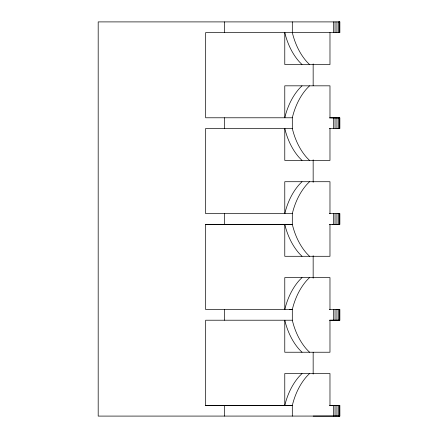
<?xml version="1.0" encoding="UTF-8"?>
<svg xmlns="http://www.w3.org/2000/svg" width="438" height="438" viewBox="0 0 438 438"><rect width="100%" height="100%" fill="white"/><g stroke="black" fill="none" stroke-linecap="round" stroke-linejoin="round"><path stroke-width="0.66" d="M309.518 256.29L306.731 253.432A63.264 44.731 90 0 1 292.31 224.327L205.674 224.327L205.674 309.556L292.305 309.562A63.264 44.731 90 0 1 306.731 280.457L309.518 277.599M224.508 416.095L224.508 405.539L205.674 405.44L205.674 320.211L292.305 320.216A63.225 44.709 90 0 0 306.72 349.354L309.524 352.234M224.508 320.211L224.508 309.556M224.508 224.327L224.508 213.673M224.508 128.438L224.508 117.784M224.508 32.554L224.508 21.9M292.305 416.1L292.305 405.544A63.329 44.78 90 0 1 306.731 376.428L309.54 373.543M292.305 320.216L292.305 309.562L289.43 309.562M309.518 181.715L306.731 184.573A63.264 44.731 90 0 0 292.31 213.673L292.31 224.327L205.674 224.327M309.518 160.407L306.731 157.549A63.264 44.731 90 0 1 292.31 128.444L292.31 117.789A63.264 44.731 90 0 1 306.731 88.684L309.518 85.826M292.31 21.905L292.31 32.56A63.264 44.731 90 0 0 306.731 61.659L309.518 64.517M313.159 374.079L313.159 352.261M313.159 278.19L313.159 255.693M313.159 182.307L313.159 159.804M313.159 85.738L313.159 63.921M329.973 309.562L329.973 277.599L284.777 277.599L284.777 309.562A63.264 44.731 90 0 1 299.198 280.457L301.985 277.599M329.973 224.327L329.973 256.29L284.777 256.29L284.777 224.327A63.264 44.731 90 0 0 299.198 253.432L301.985 256.29M329.973 213.673L329.973 181.715L284.777 181.715L284.777 213.678A63.264 44.731 90 0 1 299.198 184.573L301.985 181.715M329.978 128.444L329.973 160.407L284.777 160.407L284.777 128.444A63.264 44.731 90 0 0 299.198 157.549L301.985 160.407M329.978 32.56L329.978 64.523L284.777 64.523L284.777 32.56A63.264 44.731 90 0 0 299.198 61.659L301.985 64.517M301.985 85.826L299.198 88.684A63.264 44.731 90 0 0 284.777 117.789L284.777 85.826L329.978 85.826L329.978 117.789L339.8 117.921L339.8 128.444L329.305 128.444M302.006 373.543L299.198 376.428A63.329 44.78 90 0 0 284.771 405.544L284.771 373.543L329.973 373.543L329.973 405.5L339.8 405.462L339.811 416.067L98.189 416.095L98.189 21.9L339.8 21.905L339.8 32.554L205.674 32.554L205.674 117.784L292.31 117.789M313.159 416.1L339.811 416.067M339.8 21.905L338.393 21.905L338.393 32.56M339.143 32.554L339.8 32.554M339.8 117.921L329.299 117.899M338.048 128.444L339.8 128.444M292.31 128.444L205.674 128.438L205.674 213.673L292.31 213.673M338.048 213.673L339.8 213.673L339.8 224.327L329.299 224.327M329.299 213.673L339.8 213.673M331.993 224.327L339.8 224.327M336.472 309.556L339.8 309.556L339.8 320.211L329.973 320.216L329.973 352.234L284.771 352.234L284.771 320.216A63.225 44.709 90 0 0 299.187 349.354L301.99 352.234M329.299 309.556L339.8 309.556M329.299 320.211L339.8 320.211M284.771 405.446L205.674 405.44L292.305 405.544L224.508 405.539M329.299 405.446L339.8 405.462M339.729 405.457L339.746 416.062M339.351 405.468L339.368 416.073M338.393 405.473L338.41 416.078M336.942 405.478L336.959 416.084M335.032 405.489L335.048 416.095M333.389 405.495L333.406 416.1M339.729 21.905L339.729 32.554M339.729 117.921L339.729 128.444M339.729 213.673L339.729 224.327M339.729 309.556L339.729 320.211M339.351 21.905L339.351 32.56M339.351 117.921L339.351 128.444M339.351 213.673L339.351 224.327M339.351 309.556L339.351 320.211M338.393 117.921L338.393 128.444M338.393 213.673L338.393 224.327M338.393 309.562L338.393 320.211M336.942 21.905L336.948 32.56M336.942 117.921L336.942 128.444M336.942 213.673L336.942 224.327M336.942 309.562L336.942 320.216M335.032 21.905L335.032 32.56M335.032 117.921L335.032 128.444M335.032 213.673L335.032 224.327M335.032 309.562L335.032 320.216M333.389 21.905L333.389 32.56M333.389 117.921L333.389 128.444M333.389 213.673L333.389 224.327M333.389 309.562L333.389 320.216"/></g></svg>
